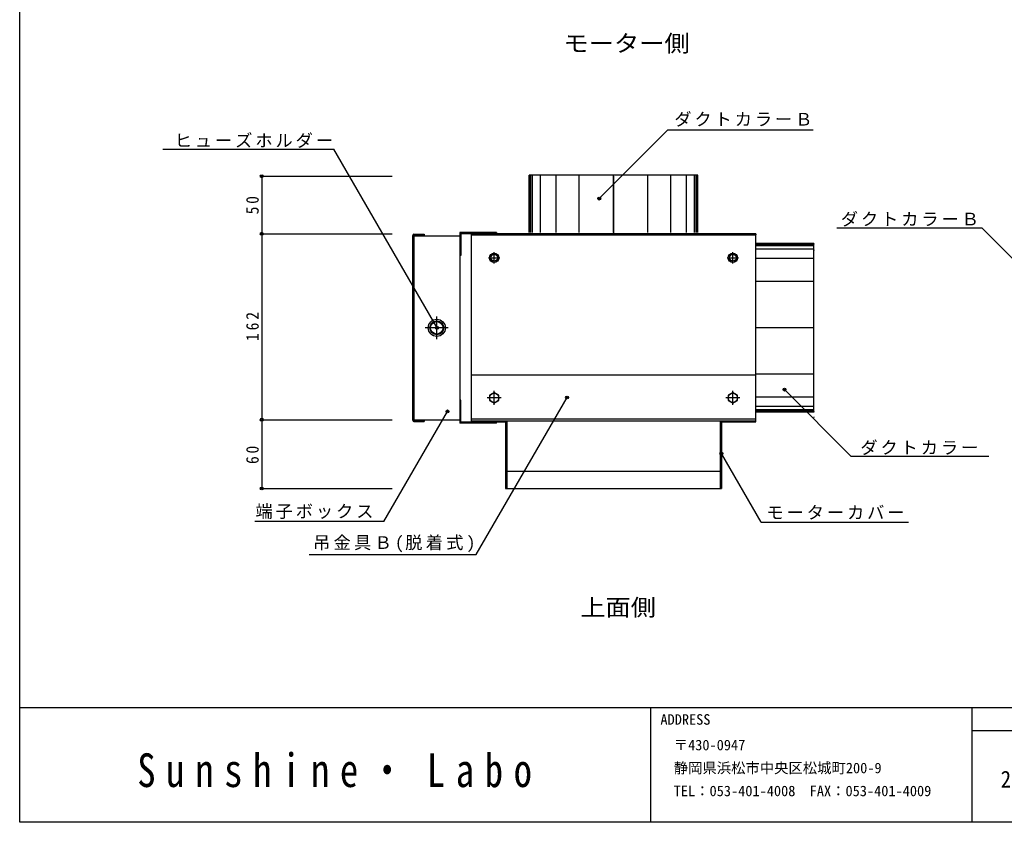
# Model space of a CAD drawing. Units: millimetres at full size, sheet at 1:5. Extents: x -2172 to 1948, y -701 to 704.
# Drawn here: x -72 to 786, y -701 to -2 of the extents above; entities that cross this region are included whole.
import ezdxf
from ezdxf.enums import TextEntityAlignment as Align

# ---------------------------------------------------------------- set-up
doc = ezdxf.new("R2010")
doc.units = ezdxf.units.MM
doc.header["$LTSCALE"] = 5
doc.header["$PDMODE"] = 32
doc.header["$PDSIZE"] = 2.5
doc.linetypes.add('CHAIN1', pattern=[8, 5, -1, 1, -1])
doc.layers.add('0-0', color=4, linetype='Continuous')
doc.layers.add('F-0', color=2, linetype='Continuous')
doc.styles.add('ＭＳ ゴシック', font='')
doc.styles.add('ＭＳ 明朝', font='')
doc.styles.get('ＭＳ ゴシック').set_extended_font_data('MS Gothic')
doc.styles.get('ＭＳ 明朝').set_extended_font_data('MS Mincho')

msp = doc.modelspace()

# ---------------------------------------------------------------- linework, layer by layer
at = {"layer": '0-0'}
for p, q in [((52.719, -114.496), (201.701, -114.496)), ((291.617, -270.235), (201.701, -114.496)), ((372.025, -187.248), (372.025, -137.248)), ((372.175, -187.248), (372.175, -137.248)), ((372.475, -187.248), (372.475, -137.248)), ((373.275, -187.248), (373.275, -137.248)), ((374.775, -187.248), (374.775, -137.248)), ((381.775, -187.248), (381.775, -137.248)), ((395.428, -187.248), (395.428, -137.248)), ((415.428, -187.248), (415.428, -137.248)), ((445.428, -187.248), (445.428, -137.248)), ((475.428, -187.248), (475.428, -137.248)), ((495.428, -187.248), (495.428, -137.248)), ((509.081, -187.248), (509.081, -137.248)), ((516.081, -187.248), (516.081, -137.248)), ((517.581, -187.248), (517.581, -137.248)), ((518.381, -187.248), (518.381, -137.248)), ((518.681, -187.248), (518.681, -137.248)), ((518.831, -187.248), (518.831, -137.248)), ((138.859, -138.248), (138.859, -188.248)), ((138.859, -138.248), (252.573, -138.248)), ((445.428, -138.248), (445.428, -188.248)), ((138.859, -188.248), (252.573, -188.248)), ((138.859, -188.248), (138.859, -350.248)), ((640.091, -183.234), (766.516, -183.234)), ((766.516, -183.234), (807.595, -224.313)), ((619.928, -343.248), (619.928, -197.248)), ((619.928, -197.748), (569.428, -197.748)), ((619.928, -198.748), (569.428, -198.748)), ((619.928, -201.748), (569.428, -201.748)), ((619.928, -209.748), (569.428, -209.748)), ((619.928, -229.748), (569.428, -229.748)), ((619.928, -270.248), (569.428, -270.248)), ((619.928, -310.748), (569.428, -310.748)), ((594.416, -324.062), (652.588, -382.234)), ((325.843, -467.829), (404.906, -330.888)), ((337.428, -333.557), (341.428, -335.866)), ((345.428, -328.938), (341.428, -326.629)), ((341.428, -335.866), (345.428, -333.557)), ((345.428, -333.557), (345.428, -328.938)), ((545.428, -333.557), (549.428, -335.866)), ((553.428, -328.938), (549.428, -326.629)), ((549.428, -335.866), (553.428, -333.557)), ((553.428, -333.557), (553.428, -328.938)), ((619.928, -330.748), (569.428, -330.748)), ((245.314, -439.071), (300.775, -343.01)), ((619.928, -338.748), (569.428, -338.748)), ((619.928, -341.748), (569.428, -341.748)), ((619.928, -342.748), (569.428, -342.748)), ((138.859, -350.248), (252.573, -350.248)), ((138.859, -350.248), (138.859, -410.248)), ((574.092, -439.66), (539.428, -379.621)), ((772.452, -382.234), (652.588, -382.234)), ((138.859, -410.248), (252.573, -410.248)), ((245.314, -439.071), (132.82, -439.071)), ((574.092, -439.66), (702.508, -439.66)), ((180.223, -467.829), (325.843, -467.829))]:
    msp.add_line(p, q, dxfattribs=at)
at = {"layer": '0-0', "color": 7}
for p, q in [((518.928, -137.248), (371.928, -137.248)), ((371.928, -187.248), (371.928, -137.248)), ((518.928, -187.248), (518.928, -137.248)), ((271.428, -188.748), (280.428, -188.748)), ((280.428, -188.748), (280.428, -189.748)), ((343.428, -187.248), (311.428, -187.248)), ((311.428, -187.248), (311.428, -353.248)), ((312.428, -188.248), (312.428, -207.248)), ((569.428, -188.248), (312.428, -188.248)), ((321.428, -188.248), (321.428, -189.248)), ((343.428, -187.248), (343.428, -188.248)), ((569.428, -188.248), (569.428, -189.248)), ((270.428, -350.748), (270.428, -189.748)), ((271.428, -189.748), (280.428, -189.748)), ((271.428, -190.248), (311.428, -190.248)), ((321.428, -189.248), (569.428, -189.248)), ((321.428, -189.248), (321.428, -352.248)), ((619.928, -196.748), (569.428, -196.748)), ((619.928, -197.248), (569.428, -197.248)), ((619.928, -196.748), (619.928, -197.248)), ((619.928, -196.748), (619.928, -197.248)), ((619.928, -202.248), (619.928, -202.748)), ((312.428, -207.248), (311.428, -207.248)), ((569.428, -352.248), (569.428, -229.248)), ((569.428, -305.748), (569.428, -229.248)), ((321.428, -311.248), (569.428, -311.248)), ((312.428, -333.248), (311.428, -333.248)), ((312.428, -352.248), (312.428, -333.248)), ((271.428, -350.248), (311.428, -350.248)), ((271.428, -351.748), (280.428, -351.748)), ((321.428, -349.648), (569.428, -349.648)), ((352.428, -351.248), (352.428, -410.248)), ((538.428, -351.248), (538.428, -410.248)), ((619.928, -343.248), (569.428, -343.248)), ((619.928, -343.748), (569.428, -343.748)), ((619.928, -343.248), (619.928, -343.748)), ((619.928, -343.248), (619.928, -343.748)), ((619.928, -347.748), (619.928, -348.248)), ((343.428, -353.248), (311.428, -353.248)), ((312.428, -352.248), (351.428, -352.248)), ((343.428, -353.248), (343.428, -352.248)), ((351.428, -352.248), (351.428, -410.248)), ((539.428, -352.248), (569.428, -352.248)), ((539.428, -352.248), (539.428, -410.248)), ((352.428, -395.248), (538.428, -395.248)), ((351.428, -410.248), (539.428, -410.248))]:
    msp.add_line(p, q, dxfattribs=at)
at = {"layer": '0-0', "linetype": 'CHAIN1'}
for p, q in [((341.428, -214.248), (341.428, -204.248)), ((549.428, -214.248), (549.428, -204.248)), ((336.428, -209.248), (346.428, -209.248)), ((544.428, -209.248), (554.428, -209.248)), ((291.428, -280.248), (291.428, -260.248)), ((301.428, -270.248), (281.428, -270.248)), ((341.428, -337.248), (341.428, -325.248)), ((549.428, -337.248), (549.428, -325.248)), ((347.428, -331.248), (335.428, -331.248)), ((555.428, -331.248), (543.428, -331.248))]:
    msp.add_line(p, q, dxfattribs=at)
at = {"layer": '0-0'}
for points in [[(433.042, -157.707), (492.866, -97.883), (619.29, -97.883)], [(341.428, -326.629), (337.428, -328.938), (337.428, -333.557)], [(549.428, -326.629), (545.428, -328.938), (545.428, -333.557)]]:
    msp.add_lwpolyline(points, dxfattribs=at)
at = {"layer": '0-0', "color": 7}
for points in [[(271.428, -189.748), (271.428, -350.748), (280.428, -350.748), (280.428, -351.748)], [(569.428, -305.748), (569.428, -229.248), (569.428, -189.248)], [(321.428, -351.248), (353.869, -351.248), (569.428, -351.248)]]:
    msp.add_lwpolyline(points, dxfattribs=at)
for centre, radius in [((341.428, -209.248), 4), ((549.428, -209.248), 4), ((341.428, -209.248), 3), ((549.428, -209.248), 3), ((291.428, -270.248), 7.5), ((291.428, -270.248), 6), ((291.428, -270.248), 5.5)]:
    msp.add_circle(centre, radius, dxfattribs=at)
at = {"layer": '0-0'}
for centre in [(341.428, -331.248), (549.428, -331.248)]:
    msp.add_circle(centre, 4, dxfattribs=at)
at = {"layer": '0-0', "color": 7}
for centre, start, end in [((271.428, -189.748), 90, 180), ((271.428, -350.748), 180, 270)]:
    msp.add_arc(centre, 1, start, end, dxfattribs=at)
at = {"layer": '0-0', "color": 5}
for p in [(138.859, -138.248), (433.042, -157.707), (138.859, -188.248), (291.617, -270.235), (594.416, -324.062), (594.416, -324.062), (404.906, -330.888), (300.775, -343.01), (138.859, -350.248), (539.428, -379.621), (539.428, -379.621), (138.859, -410.248)]:
    msp.add_point(p, dxfattribs=at)
at = {"layer": 'F-0', "color": 5}
for p, q in [((-72.089, -600.963), (1947.911, -600.963)), ((1947.911, -700.963), (-72.089, -700.963))]:
    msp.add_line(p, q, dxfattribs=at)
at = {"layer": 'F-0'}
for p, q in [((477.911, -700.963), (477.911, -600.963)), ((757.911, -700.963), (757.911, -600.963)), ((757.911, -620.963), (972.911, -620.963))]:
    msp.add_line(p, q, dxfattribs=at)
at = {"layer": 'F-0', "color": 5}
msp.add_lwpolyline([(-72.089, -700.963), (-72.089, 704.037), (1947.911, 704.037)], dxfattribs=at)

# ---------------------------------------------------------------- texts
at = {"layer": '0-0', "color": 7, "style": 'ＭＳ ゴシック', "width": 1.1}
for s, p in [('モーター側', (401.828, -34.16)), ('上面側', (416.408, -525.512))]:
    msp.add_text(s, height=14.66, dxfattribs=at).set_placement(p, align=Align.BOTTOM_LEFT)
at = {"layer": '0-0', "color": 7, "char_height": 11, "attachment_point": 7, "style": 'ＭＳ ゴシック'}
for s, insert in [('\\T1.17;ダクトカラーＢ', (498.422, -95.08)), ('\\T1.17;ヒューズホルダー', (63.044, -113.554)), ('\\T1.17;ダクトカラーＢ', (643.531, -182.037)), ('\\T1.17;ダクトカラー', (660.541, -381.1)), ('\\T1.17;端子ボックス', (133.404, -436.793)), ('\\T1.17;モーターカバー', (578.689, -437.273)), ('\\T1.19;吊金具Ｂ(脱着式)', (183.591, -465.739))]:
    msp.add_mtext(s, dxfattribs=dict(at, insert=insert))
at = {"layer": '0-0', "color": 7, "char_height": 11, "attachment_point": 7, "rotation": 90, "style": 'ＭＳ ゴシック'}
for s, insert in [('\\T1.36;\\W0.9;50', (136.359, -171.373)), ('\\T1.38;\\W0.9;162', (136.359, -281.748)), ('\\T1.36;\\W0.9;60', (136.359, -388.873))]:
    msp.add_mtext(s, dxfattribs=dict(at, insert=insert))
at = {"layer": 'F-0', "color": 4, "style": 'ＭＳ ゴシック'}
for s, p in [('ADDRESS', (486.3, -618.72)), ('〒430-0947', (497.911, -640.963)), ('静岡県浜松市中央区松城町200-9', (497.911, -660.963)), ('TEL：053-401-4008  FAX：053-401-4009', (497.911, -680.963))]:
    msp.add_text(s, height=9.164, dxfattribs=at).set_placement(p, align=Align.BOTTOM_LEFT)
at = {"layer": 'F-0', "insert": (30.426, -670.803), "char_height": 29.33, "attachment_point": 7, "style": 'ＭＳ 明朝'}
msp.add_mtext('\\T1.58;\\W0.8;Sunshine・Labo', dxfattribs=at)
at = {"layer": 'F-0', "color": 7, "insert": (782.911, -670.963), "char_height": 14.66, "attachment_point": 7, "style": 'ＭＳ ゴシック'}
msp.add_mtext('\\T1.28;\\W0.9;2024.1.18', dxfattribs=at)

doc.saveas('drawing.dxf')
